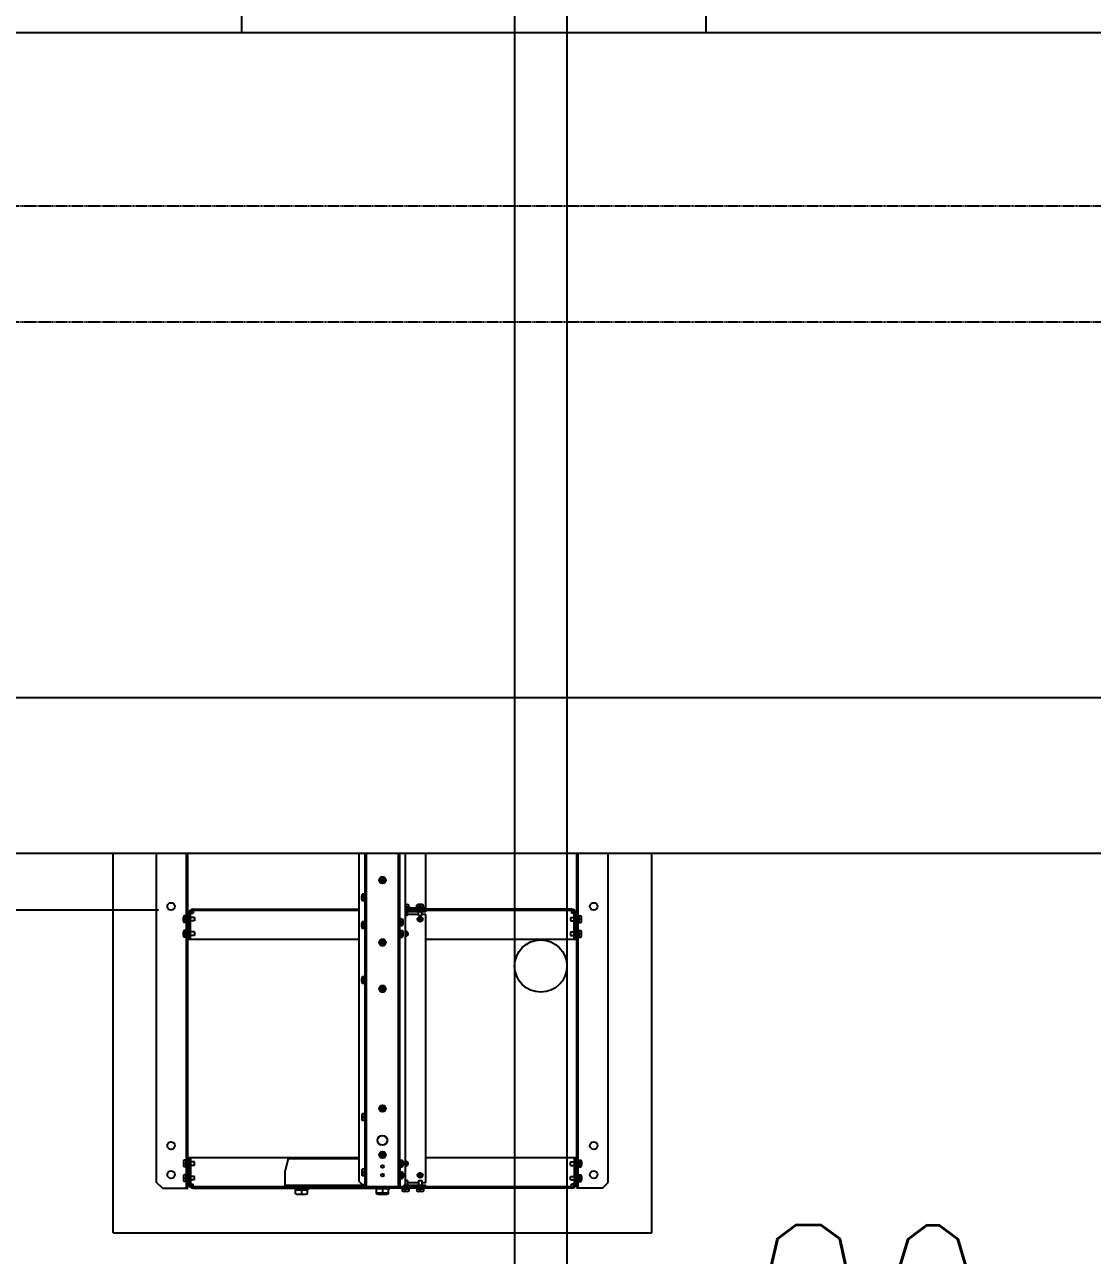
# Model space of a CAD drawing. Header units: millimetres. Extents: x 5204 to 163252, y 3613 to 115772.
# Drawn here: x 42557 to 44397, y 32439 to 34559 of the extents above; entities that cross this region are included whole.
import ezdxf

# ---------------------------------------------------------------- set-up
doc = ezdxf.new("R2010")
doc.units = ezdxf.units.MM
doc.header["$LTSCALE"] = 0.2
doc.linetypes.add('HIDDEN', pattern=[0.375, 0.25, -0.125])
doc.layers.add('0-1', color=7, linetype='Continuous')
doc.styles.get("Standard").update_dxf_attribs({"font": 'simplex.shx', "width": 0.8, "height": 700, "bigfont": 'extfont2.shx'})

msp = doc.modelspace()

# ---------------------------------------------------------------- linework, layer by layer
at = {"layer": '0-1', "color": 7, "linetype": 'Continuous'}
for p, q in [((42931.6, 34545.2), (42931.6, 34745.2)), ((43731.6, 34545.2), (43731.6, 34745.2)), ((50016.6, 34545.2), (42001.6, 34545.2)), ((41706.6, 33400.2), (50196.6, 33400.2)), ((41438.6, 33132.2), (50464.6, 33132.2)), ((42709.8, 32478.2), (42709.8, 33132.2)), ((42784.8, 32564.7), (42784.8, 33132.2)), ((42836.5, 32554.7), (42836.5, 33132.2)), ((42838.8, 32554.7), (42838.8, 33132.2)), ((43134, 32566.2), (43134, 33132.2)), ((43144, 32561.2), (43144, 33132.2)), ((43146.3, 32557.2), (43146.3, 33132.2)), ((43201.4, 32561.2), (43201.4, 33132.2)), ((43201.4, 32557.2), (43201.4, 33132.2)), ((43203.7, 32602.9), (43203.7, 33132.2)), ((43213.7, 32562.2), (43213.7, 33132.2)), ((43248.8, 33035.5), (43248.8, 33132.2)), ((43508.8, 32554.7), (43508.8, 33132.2)), ((43511.1, 32554.7), (43511.1, 33132.2)), ((43562.8, 32564.7), (43562.8, 33132.2)), ((43637.8, 32478.2), (43637.8, 33132.2)), ((43170.9, 33090.7), (43168.1, 33085.7)), ((43168.1, 33085.7), (43170.9, 33080.7)), ((43176.7, 33090.7), (43170.9, 33090.7)), ((43170.9, 33086.3), (43170.9, 33085)), ((43171.9, 33086.3), (43170.9, 33086.3)), ((43171.9, 33085), (43170.9, 33085)), ((43170.9, 33080.7), (43176.7, 33080.7)), ((43173.2, 33087.5), (43173.2, 33088.5)), ((43174.4, 33088.5), (43173.2, 33088.5)), ((43173.2, 33083.8), (43173.2, 33082.8)), ((43174.4, 33082.8), (43173.2, 33082.8)), ((43174.4, 33088.5), (43174.4, 33087.5)), ((43174.4, 33082.8), (43174.4, 33083.8)), ((43176.7, 33086.3), (43175.7, 33086.3)), ((43176.7, 33085), (43175.7, 33085)), ((43179.6, 33085.7), (43176.7, 33090.7)), ((43176.7, 33086.3), (43176.7, 33085)), ((43176.7, 33080.7), (43179.6, 33085.7)), ((43138.4, 33052.8), (43138.4, 33058.5)), ((43142.4, 33061.4), (43139.1, 33061.4)), ((43139.1, 33055.7), (43142.4, 33055.7)), ((43142.4, 33050), (43142.4, 33061.5)), ((43142.4, 33061.5), (43144, 33061.5)), ((43144, 33061.5), (43144, 33050)), ((42788.2, 33034), (40988.2, 33034)), ((42847.4, 33035.5), (43134, 33035.5)), ((43134, 33033.2), (42847.4, 33033.2)), ((42847.8, 33033.2), (42847.8, 33028.5)), ((43142.4, 33049.9), (43139.1, 33049.9)), ((43144, 33050), (43142.4, 33050)), ((43213.7, 33043.4), (43216.7, 33043.4)), ((43213.7, 33039.4), (43219.6, 33039.4)), ((43213.7, 33037.8), (43248.8, 33037.8)), ((43219.6, 33037.8), (43213.7, 33037.8)), ((43500.2, 33035.5), (43213.7, 33035.5)), ((43500.2, 33033.2), (43213.7, 33033.2)), ((43248.8, 33030.9), (43213.7, 33030.9)), ((43213.8, 33042.6), (43213.8, 33039.4)), ((43216.8, 33024.4), (43216.8, 33030.9)), ((43216.8, 33028.7), (43216.8, 33030.9)), ((43219.6, 33039.4), (43219.6, 33042.6)), ((43219.6, 33039.4), (43219.6, 33037.8)), ((43233.1, 33039.4), (43233.1, 33042.6)), ((43244.6, 33039.4), (43233.1, 33039.4)), ((43233.1, 33039.4), (43233.1, 33037.8)), ((43233.1, 33037.8), (43244.6, 33037.8)), ((43235.8, 33024.4), (43235.8, 33030.9)), ((43241.7, 33043.4), (43235.9, 33043.4)), ((43238.8, 33042.6), (43238.8, 33039.4)), ((43241.8, 33024.4), (43241.8, 33030.9)), ((43244.6, 33039.4), (43244.6, 33042.6)), ((43244.6, 33037.8), (43244.6, 33039.4)), ((43248.8, 33030.9), (43248.8, 33033.2)), ((43499.8, 33033.2), (43499.8, 33028.5)), ((42830.9, 33015.3), (42830.9, 33021)), ((42834.9, 33023.9), (42831.7, 33023.9)), ((42831.7, 33018.2), (42834.9, 33018.2)), ((42834.9, 33012.4), (42831.7, 33012.4)), ((42834.9, 33012.5), (42834.9, 33024)), ((42834.9, 33024), (42836.5, 33024)), ((42836.5, 33012.5), (42834.9, 33012.5)), ((42836.5, 33024), (42836.5, 33012.5)), ((42838.8, 33028.5), (42841.1, 33028.5)), ((42841.1, 32983.2), (42841.1, 33029.2)), ((42843.4, 32983.2), (42843.4, 33029.2)), ((42843.4, 33028.5), (42847.8, 33028.5)), ((42849.9, 33021.2), (42843.4, 33021.2)), ((42849.9, 33015.2), (42843.4, 33015.2)), ((42849.9, 33021.2), (42849.9, 33015.2)), ((43138.4, 33005.3), (43138.4, 33011)), ((43142.4, 33013.9), (43139.1, 33013.9)), ((43142.4, 33002.5), (43142.4, 33014)), ((43142.4, 33014), (43144, 33014)), ((43144, 33014), (43144, 33002.5)), ((43203.7, 33019), (43203.7, 33007.5)), ((43205.3, 33019), (43203.7, 33019)), ((43205.3, 33007.5), (43205.3, 33019)), ((43205.3, 33018.9), (43208.5, 33018.9)), ((43208.5, 33013.2), (43205.3, 33013.2)), ((43209.3, 33010.3), (43209.3, 33016)), ((43216.8, 33024.4), (43213.7, 33024.4)), ((43235.8, 33026.2), (43216.8, 33026.2)), ((43235.8, 33024.4), (43241.8, 33024.4)), ((43235.9, 33018.8), (43236.9, 33018.8)), ((43235.9, 33017.5), (43235.9, 33018.8)), ((43235.9, 33017.5), (43236.9, 33017.5)), ((43238.2, 33021), (43239.4, 33021)), ((43238.2, 33021), (43238.2, 33020)), ((43238.2, 33015.3), (43238.2, 33016.3)), ((43238.2, 33015.3), (43239.4, 33015.3)), ((43239.4, 33020), (43239.4, 33021)), ((43239.4, 33016.3), (43239.4, 33015.3)), ((43240.7, 33018.8), (43241.7, 33018.8)), ((43240.7, 33017.5), (43241.7, 33017.5)), ((43241.7, 33017.5), (43241.7, 33018.8)), ((43248.8, 33026.2), (43241.8, 33026.2)), ((43248.8, 32564.2), (43248.8, 33026.2)), ((43497.7, 33021.2), (43504.2, 33021.2)), ((43497.7, 33021.2), (43497.7, 33015.2)), ((43497.7, 33015.2), (43504.2, 33015.2)), ((43504.2, 33028.5), (43499.8, 33028.5)), ((43504.2, 32983.2), (43504.2, 33029.2)), ((43506.5, 32983.2), (43506.5, 33029.2)), ((43508.8, 33028.5), (43506.5, 33028.5)), ((43511.1, 33024), (43511.1, 33012.5)), ((43512.7, 33024), (43511.1, 33024)), ((43511.1, 33012.5), (43512.7, 33012.5)), ((43512.7, 33012.5), (43512.7, 33024)), ((43512.7, 33023.9), (43516, 33023.9)), ((43516, 33018.2), (43512.7, 33018.2)), ((43512.7, 33012.4), (43516, 33012.4)), ((43516.7, 33015.3), (43516.7, 33021)), ((42830.9, 32990.3), (42830.9, 32996)), ((42834.9, 32998.9), (42831.7, 32998.9)), ((42831.7, 32993.2), (42834.9, 32993.2)), ((42834.9, 32987.5), (42834.9, 32999)), ((42834.9, 32999), (42836.5, 32999)), ((42836.5, 32999), (42836.5, 32987.5)), ((42849.9, 32996.2), (42843.4, 32996.2)), ((42849.9, 32990.2), (42843.4, 32990.2)), ((42849.9, 32996.2), (42849.9, 32990.2)), ((43139.1, 33008.2), (43142.4, 33008.2)), ((43142.4, 33002.4), (43139.1, 33002.4)), ((43144, 33002.5), (43142.4, 33002.5)), ((43203.7, 33007.5), (43205.3, 33007.5)), ((43203.7, 32998.9), (43203.7, 33007.4)), ((43203.7, 32999), (43203.7, 32987.5)), ((43205.3, 32999), (43203.7, 32999)), ((43205.3, 33007.4), (43208.5, 33007.4)), ((43205.3, 32987.5), (43205.3, 32999)), ((43205.3, 32998.9), (43208.5, 32998.9)), ((43208.5, 32993.2), (43205.3, 32993.2)), ((43209.3, 32990.3), (43209.3, 32996)), ((43213.7, 32996), (43214.4, 32996)), ((43213.7, 32990.3), (43214.4, 32990.3)), ((43214.4, 32995), (43214.4, 32996)), ((43214.4, 32991.3), (43214.4, 32990.3)), ((43215.7, 32993.8), (43216.7, 32993.8)), ((43215.7, 32992.5), (43216.7, 32992.5)), ((43216.7, 32992.5), (43216.7, 32993.8)), ((43497.7, 32996.2), (43497.7, 32990.2)), ((43497.7, 32996.2), (43504.2, 32996.2)), ((43497.7, 32990.2), (43504.2, 32990.2)), ((43511.1, 32999), (43511.1, 32987.5)), ((43512.7, 32999), (43511.1, 32999)), ((43512.7, 32987.5), (43512.7, 32999)), ((43512.7, 32998.9), (43516, 32998.9)), ((43516, 32993.2), (43512.7, 32993.2)), ((43516.7, 32990.3), (43516.7, 32996)), ((42834.9, 32987.4), (42831.7, 32987.4)), ((42836.5, 32987.5), (42834.9, 32987.5)), ((43134, 32983.2), (42838.8, 32983.2)), ((43170.9, 32983.2), (43168.1, 32978.2)), ((43168.1, 32978.2), (43170.9, 32973.2)), ((43176.7, 32983.2), (43170.9, 32983.2)), ((43170.9, 32978.8), (43170.9, 32977.5)), ((43171.9, 32978.8), (43170.9, 32978.8)), ((43171.9, 32977.5), (43170.9, 32977.5)), ((43170.9, 32973.2), (43176.7, 32973.2)), ((43173.2, 32980), (43173.2, 32981)), ((43174.4, 32981), (43173.2, 32981)), ((43173.2, 32976.3), (43173.2, 32975.3)), ((43174.4, 32975.3), (43173.2, 32975.3)), ((43174.4, 32981), (43174.4, 32980)), ((43174.4, 32975.3), (43174.4, 32976.3)), ((43176.7, 32978.8), (43175.7, 32978.8)), ((43176.7, 32977.5), (43175.7, 32977.5)), ((43179.6, 32978.2), (43176.7, 32983.2)), ((43176.7, 32978.8), (43176.7, 32977.5)), ((43176.7, 32973.2), (43179.6, 32978.2)), ((43203.7, 32987.5), (43205.3, 32987.5)), ((43205.3, 32987.4), (43208.5, 32987.4)), ((43508.8, 32983.2), (43248.8, 32983.2)), ((43511.1, 32987.5), (43512.7, 32987.5)), ((43512.7, 32987.4), (43516, 32987.4)), ((43138.4, 32910.3), (43138.4, 32916)), ((43142.4, 32918.9), (43139.1, 32918.9)), ((43139.1, 32913.2), (43142.4, 32913.2)), ((43142.4, 32907.4), (43139.1, 32907.4)), ((43142.4, 32907.5), (43142.4, 32919)), ((43142.4, 32919), (43144, 32919)), ((43144, 32907.5), (43142.4, 32907.5)), ((43144, 32919), (43144, 32907.5)), ((43170.9, 32903.2), (43168.1, 32898.2)), ((43168.1, 32898.2), (43170.9, 32893.2)), ((43176.7, 32903.2), (43170.9, 32903.2)), ((43170.9, 32898.8), (43170.9, 32897.5)), ((43171.9, 32898.8), (43170.9, 32898.8)), ((43171.9, 32897.5), (43170.9, 32897.5)), ((43170.9, 32893.2), (43176.7, 32893.2)), ((43173.2, 32900), (43173.2, 32901)), ((43174.4, 32901), (43173.2, 32901)), ((43173.2, 32896.3), (43173.2, 32895.3)), ((43174.4, 32895.3), (43173.2, 32895.3)), ((43174.4, 32901), (43174.4, 32900)), ((43174.4, 32895.3), (43174.4, 32896.3)), ((43176.7, 32898.8), (43175.7, 32898.8)), ((43176.7, 32897.5), (43175.7, 32897.5)), ((43179.6, 32898.2), (43176.7, 32903.2)), ((43176.7, 32898.8), (43176.7, 32897.5)), ((43176.7, 32893.2), (43179.6, 32898.2)), ((43168.1, 32692.2), (43170.9, 32697.2)), ((43170.9, 32687.2), (43168.1, 32692.2)), ((43170.9, 32697.2), (43176.7, 32697.2)), ((43171.9, 32692.8), (43170.9, 32692.8)), ((43170.9, 32691.5), (43170.9, 32692.8)), ((43171.9, 32691.5), (43170.9, 32691.5)), ((43173.2, 32694), (43173.2, 32695)), ((43174.4, 32695), (43173.2, 32695)), ((43174.4, 32695), (43174.4, 32694)), ((43176.7, 32692.8), (43175.7, 32692.8)), ((43176.7, 32691.5), (43175.7, 32691.5)), ((43176.7, 32697.2), (43179.6, 32692.2)), ((43176.7, 32691.5), (43176.7, 32692.8)), ((43179.6, 32692.2), (43176.7, 32687.2)), ((43138.4, 32680), (43138.4, 32674.3)), ((43142.4, 32682.9), (43139.1, 32682.9)), ((43139.1, 32677.2), (43142.4, 32677.2)), ((43142.4, 32671.4), (43139.1, 32671.4)), ((43142.4, 32683), (43142.4, 32671.5)), ((43144, 32683), (43142.4, 32683)), ((43142.4, 32671.5), (43144, 32671.5)), ((43144, 32671.5), (43144, 32683)), ((43176.7, 32687.2), (43170.9, 32687.2)), ((43173.2, 32690.3), (43173.2, 32689.3)), ((43174.4, 32689.3), (43173.2, 32689.3)), ((43174.4, 32689.3), (43174.4, 32690.3)), ((43134, 32607.2), (42838.8, 32607.2)), ((42841.1, 32607.2), (42841.1, 32561.2)), ((42843.4, 32607.2), (42843.4, 32561.2)), ((43093.8, 32607.2), (43002.8, 32607.2)), ((43168.1, 32612.2), (43170.9, 32617.2)), ((43170.9, 32607.2), (43168.1, 32612.2)), ((43170.9, 32617.2), (43176.7, 32617.2)), ((43171.9, 32612.8), (43170.9, 32612.8)), ((43170.9, 32611.5), (43170.9, 32612.8)), ((43171.9, 32611.5), (43170.9, 32611.5)), ((43176.7, 32607.2), (43170.9, 32607.2)), ((43173.2, 32614), (43173.2, 32615)), ((43174.4, 32615), (43173.2, 32615)), ((43173.2, 32610.3), (43173.2, 32609.3)), ((43174.4, 32609.3), (43173.2, 32609.3)), ((43174.4, 32615), (43174.4, 32614)), ((43174.4, 32609.3), (43174.4, 32610.3)), ((43176.7, 32612.8), (43175.7, 32612.8)), ((43176.7, 32611.5), (43175.7, 32611.5)), ((43176.7, 32617.2), (43179.6, 32612.2)), ((43176.7, 32611.5), (43176.7, 32612.8)), ((43179.6, 32612.2), (43176.7, 32607.2)), ((43508.8, 32607.2), (43248.8, 32607.2)), ((43504.2, 32607.2), (43504.2, 32561.2)), ((43506.5, 32607.2), (43506.5, 32561.2)), ((42830.9, 32600), (42830.9, 32594.3)), ((42834.9, 32602.9), (42831.7, 32602.9)), ((42831.7, 32597.2), (42834.9, 32597.2)), ((42834.9, 32591.4), (42831.7, 32591.4)), ((42834.9, 32603), (42834.9, 32591.5)), ((42836.5, 32603), (42834.9, 32603)), ((42834.9, 32591.5), (42836.5, 32591.5)), ((42836.5, 32591.5), (42836.5, 32603)), ((42849.9, 32600.2), (42843.4, 32600.2)), ((42849.9, 32594.2), (42843.4, 32594.2)), ((42849.9, 32594.2), (42849.9, 32600.2)), ((43011.4, 32605.5), (43006.2, 32585.5)), ((43006.2, 32559.5), (43006.2, 32585.5)), ((43134, 32605.5), (43011.4, 32605.5)), ((43142.4, 32587.9), (43139.1, 32587.9)), ((43142.4, 32588), (43142.4, 32576.5)), ((43144, 32588), (43142.4, 32588)), ((43144, 32576.5), (43144, 32588)), ((43203.7, 32603), (43205.3, 32603)), ((43203.7, 32591.5), (43203.7, 32603)), ((43205.3, 32591.5), (43203.7, 32591.5)), ((43203.7, 32591.4), (43203.7, 32582.9)), ((43205.3, 32603), (43205.3, 32591.5)), ((43205.3, 32602.9), (43208.5, 32602.9)), ((43208.5, 32597.2), (43205.3, 32597.2)), ((43205.3, 32591.4), (43208.5, 32591.4)), ((43209.3, 32600), (43209.3, 32594.3)), ((43213.7, 32600), (43214.4, 32600)), ((43213.7, 32594.3), (43214.4, 32594.3)), ((43214.4, 32599), (43214.4, 32600)), ((43214.4, 32595.3), (43214.4, 32594.3)), ((43215.7, 32597.8), (43216.7, 32597.8)), ((43215.7, 32596.5), (43216.7, 32596.5)), ((43216.7, 32596.5), (43216.7, 32597.8)), ((43497.7, 32594.2), (43497.7, 32600.2)), ((43497.7, 32600.2), (43504.2, 32600.2)), ((43497.7, 32594.2), (43504.2, 32594.2)), ((43511.1, 32603), (43512.7, 32603)), ((43511.1, 32591.5), (43511.1, 32603)), ((43512.7, 32591.5), (43511.1, 32591.5)), ((43512.7, 32603), (43512.7, 32591.5)), ((43512.7, 32602.9), (43516, 32602.9)), ((43516, 32597.2), (43512.7, 32597.2)), ((43512.7, 32591.4), (43516, 32591.4)), ((43516.7, 32600), (43516.7, 32594.3)), ((42794.8, 32554.7), (42784.8, 32564.7)), ((42830.9, 32575), (42830.9, 32569.3)), ((42834.9, 32577.9), (42831.7, 32577.9)), ((42831.7, 32572.2), (42834.9, 32572.2)), ((42834.9, 32566.4), (42831.7, 32566.4)), ((42834.9, 32578), (42834.9, 32566.5)), ((42836.5, 32578), (42834.9, 32578)), ((42834.9, 32566.5), (42836.5, 32566.5)), ((42836.5, 32566.5), (42836.5, 32578)), ((42836.5, 32564.7), (42838.8, 32564.7)), ((42849.9, 32575.2), (42843.4, 32575.2)), ((42849.9, 32569.2), (42843.4, 32569.2)), ((42849.9, 32569.2), (42849.9, 32575.2)), ((43134, 32566.2), (43139, 32561.2)), ((43138.4, 32585), (43138.4, 32579.3)), ((43139.1, 32582.2), (43142.4, 32582.2)), ((43142.4, 32576.4), (43139.1, 32576.4)), ((43142.4, 32576.5), (43144, 32576.5)), ((43144, 32566.2), (43146.3, 32566.2)), ((43203.7, 32583), (43205.3, 32583)), ((43203.7, 32571.5), (43203.7, 32583)), ((43205.3, 32571.5), (43203.7, 32571.5)), ((43203.7, 32571.4), (43203.7, 32557.2)), ((43205.3, 32583), (43205.3, 32571.5)), ((43205.3, 32582.9), (43208.5, 32582.9)), ((43208.5, 32577.2), (43205.3, 32577.2)), ((43205.3, 32571.4), (43208.5, 32571.4)), ((43209.3, 32580), (43209.3, 32574.3)), ((43216.8, 32568.3), (43213.7, 32568.3)), ((43216.8, 32568.3), (43216.8, 32559.5)), ((43235.8, 32564.2), (43216.8, 32564.2)), ((43235.8, 32568.3), (43235.8, 32559.5)), ((43235.8, 32568.3), (43241.8, 32568.3)), ((43235.9, 32576.5), (43235.9, 32577.8)), ((43235.9, 32577.8), (43236.9, 32577.8)), ((43235.9, 32576.5), (43236.9, 32576.5)), ((43238.2, 32580), (43238.2, 32579)), ((43238.2, 32580), (43239.4, 32580)), ((43238.2, 32574.3), (43238.2, 32575.3)), ((43238.2, 32574.3), (43239.4, 32574.3)), ((43239.4, 32579), (43239.4, 32580)), ((43239.4, 32575.3), (43239.4, 32574.3)), ((43240.7, 32577.8), (43241.7, 32577.8)), ((43240.7, 32576.5), (43241.7, 32576.5)), ((43241.7, 32576.5), (43241.7, 32577.8)), ((43241.8, 32568.3), (43241.8, 32559.5)), ((43248.8, 32564.2), (43241.8, 32564.2)), ((43497.7, 32575.2), (43504.2, 32575.2)), ((43497.7, 32569.2), (43497.7, 32575.2)), ((43497.7, 32569.2), (43504.2, 32569.2)), ((43511.1, 32564.7), (43508.8, 32564.7)), ((43511.1, 32578), (43512.7, 32578)), ((43511.1, 32566.5), (43511.1, 32578)), ((43512.7, 32566.5), (43511.1, 32566.5)), ((43512.7, 32578), (43512.7, 32566.5)), ((43512.7, 32577.9), (43516, 32577.9)), ((43516, 32572.2), (43512.7, 32572.2)), ((43512.7, 32566.4), (43516, 32566.4)), ((43516.7, 32575), (43516.7, 32569.3)), ((43552.8, 32554.7), (43562.8, 32564.7)), ((42794.8, 32554.7), (42838.8, 32554.7)), ((42838.8, 32561.9), (42841.1, 32561.9)), ((42843.4, 32561.9), (42847.8, 32561.9)), ((43201.4, 32557.2), (42847.4, 32557.2)), ((42847.4, 32554.9), (43163.1, 32554.9)), ((42847.8, 32557.2), (42847.8, 32561.9)), ((43146.3, 32559.5), (43006.2, 32559.5)), ((43054.3, 32557.2), (43014.3, 32557.2)), ((43023.6, 32554.9), (43023.6, 32551.9)), ((43045.1, 32554.9), (43023.6, 32554.9)), ((43045.1, 32551.9), (43023.6, 32551.9)), ((43023.9, 32545.3), (43023.9, 32551.5)), ((43044.7, 32551.5), (43023.9, 32551.5)), ((43042.6, 32551.9), (43026, 32551.9)), ((43026, 32551.5), (43026, 32551.9)), ((43040.3, 32554.9), (43028.3, 32554.9)), ((43029.1, 32544.4), (43039.5, 32544.4)), ((43029.8, 32557.2), (43029.8, 32559.5)), ((43034.3, 32551.5), (43034.3, 32545.3)), ((43038.8, 32557.2), (43038.8, 32559.5)), ((43042.6, 32551.5), (43042.6, 32551.9)), ((43044.7, 32545.3), (43044.7, 32551.5)), ((43045.1, 32554.9), (43045.1, 32551.9)), ((43139, 32561.2), (43146.3, 32561.2)), ((43143.9, 32559.5), (43143.9, 32561.2)), ((43163.1, 32557.2), (43163.1, 32554.2)), ((43184.6, 32557.2), (43163.1, 32557.2)), ((43163.1, 32554.9), (43163.1, 32551.9)), ((43184.6, 32554.2), (43163.1, 32554.2)), ((43163.4, 32551.9), (43163.1, 32551.9)), ((43163.4, 32545.3), (43163.4, 32553.8)), ((43184.2, 32553.8), (43163.4, 32553.8)), ((43165.5, 32553.8), (43165.5, 32554.2)), ((43179.8, 32557.2), (43167.8, 32557.2)), ((43168.6, 32546.7), (43179, 32546.7)), ((43168.6, 32544.4), (43179, 32544.4)), ((43173.8, 32553.8), (43173.8, 32547.6)), ((43173.8, 32546.7), (43173.8, 32545.3)), ((43182.1, 32553.8), (43182.1, 32554.2)), ((43500.2, 32557.2), (43184.2, 32557.2)), ((43184.2, 32545.3), (43184.2, 32553.8)), ((43184.2, 32551.9), (43184.6, 32551.9)), ((43184.6, 32557.2), (43184.6, 32554.2)), ((43184.6, 32554.9), (43184.6, 32551.9)), ((43500.2, 32554.9), (43184.6, 32554.9)), ((43200.9, 32557.2), (43196.9, 32557.2)), ((43203.7, 32562.2), (43201.4, 32562.2)), ((43208.1, 32554.9), (43219.6, 32554.9)), ((43208.1, 32553.3), (43208.1, 32554.9)), ((43208.1, 32553.3), (43208.1, 32550)), ((43219.6, 32553.3), (43208.1, 32553.3)), ((43213.7, 32562.2), (43208.7, 32557.2)), ((43216.7, 32549.3), (43210.9, 32549.3)), ((43248.8, 32559.5), (43211, 32559.5)), ((43213.8, 32550), (43213.8, 32553.3)), ((43216.8, 32564), (43216.8, 32559.5)), ((43219.6, 32554.9), (43219.6, 32553.3)), ((43219.6, 32553.3), (43219.6, 32550)), ((43233.1, 32554.9), (43244.6, 32554.9)), ((43233.1, 32553.3), (43233.1, 32554.9)), ((43244.6, 32553.3), (43233.1, 32553.3)), ((43233.1, 32553.3), (43233.1, 32550)), ((43241.7, 32549.3), (43235.9, 32549.3)), ((43238.8, 32550), (43238.8, 32553.3)), ((43244.6, 32554.9), (43244.6, 32553.3)), ((43244.6, 32553.3), (43244.6, 32550)), ((43248.8, 32559.5), (43248.8, 32557.2)), ((43504.2, 32561.9), (43499.8, 32561.9)), ((43499.8, 32557.2), (43499.8, 32561.9)), ((43508.8, 32561.9), (43506.5, 32561.9)), ((43552.8, 32554.7), (43508.8, 32554.7)), ((42709.8, 32478.2), (43637.8, 32478.2))]:
    msp.add_line(p, q, dxfattribs=at)
at = {"layer": '0-1', "color": 7}
for p, q in [((43401.6, 34745.2), (43401.6, 31747.8)), ((43491.6, 34745.2), (43491.6, 31747.8))]:
    msp.add_line(p, q, dxfattribs=at)
at = {"layer": '0-1', "color": 8, "linetype": 'HIDDEN', "ltscale": 30}
for p, q in [((57728.5, 34246.4), (38816.9, 34246.4)), ((57728.5, 34046.4), (38816.9, 34046.4))]:
    msp.add_line(p, q, dxfattribs=at)
at = {"layer": '0-1', "color": 7, "linetype": 'Continuous'}
for centre, radius in [((43173.8, 33085.7), 5.75), ((43173.8, 33085.7), 5), ((43173.8, 33085.7), 4.3), ((42809.8, 33040.2), 6.5), ((43537.8, 33040.2), 6.5), ((43238.8, 33018.2), 4.38), ((43173.8, 32978.2), 5.75), ((43173.8, 32978.2), 5), ((43173.8, 32978.2), 4.3), ((43173.8, 32898.2), 5.75), ((43173.8, 32898.2), 5), ((43173.8, 32898.2), 4.3), ((43173.8, 32692.2), 5.75), ((43173.8, 32692.2), 5), ((43173.8, 32692.2), 4.3), ((42809.8, 32628.2), 6.5), ((43173.8, 32637.2), 8.5), ((43537.8, 32628.2), 6.5), ((43173.8, 32612.2), 5.75), ((43173.8, 32612.2), 5), ((43173.8, 32612.2), 4.3), ((43173.8, 32592.2), 2.4), ((42809.8, 32578.2), 6.5), ((43173.8, 32577.2), 2.4), ((43238.8, 32577.2), 4.38), ((43537.8, 32578.2), 6.5)]:
    msp.add_circle(centre, radius, dxfattribs=at)
at = {"layer": '0-1', "color": 7}
msp.add_circle((43446.6, 32937.5), 45, dxfattribs=at)
at = {"layer": '0-1', "color": 7, "linetype": 'Continuous'}
for centre, radius, start, end in [((43171.9, 33087.5), 1.25, 270, 0), ((43171.9, 33083.8), 1.25, 0, 90), ((43175.7, 33087.5), 1.25, 180.0001, 270), ((43175.7, 33083.8), 1.25, 90, 180.0001), ((43144.3, 33058.5), 5.89, 150.7583, 209.2417), ((43144.3, 33052.8), 5.89, 150.7583, 209.2417), ((42847.4, 33029.2), 6.3, 90, 180), ((42847.4, 33029.2), 4, 90, 180), ((43210.9, 33037.5), 5.89, 60.7583, 62.4186), ((43216.7, 33037.5), 5.89, 60.7583, 119.2417), ((43235.9, 33037.5), 5.89, 60.7583, 119.2417), ((43241.7, 33037.5), 5.89, 60.7583, 119.2417), ((43500.2, 33029.2), 6.3, 0, 90), ((43500.2, 33029.2), 4, 0, 90), ((42836.8, 33021), 5.89, 150.7583, 209.2417), ((42836.8, 33015.3), 5.89, 150.7583, 209.2417), ((43144.3, 33011), 5.89, 150.7583, 209.2417), ((43203.4, 33016), 5.89, 330.7583, 29.2417), ((43203.4, 33010.3), 5.89, 330.7583, 29.2417), ((43236.9, 33020), 1.25, 270, 0), ((43236.9, 33016.3), 1.25, 0, 90), ((43240.7, 33020), 1.25, 179.9999, 270), ((43240.7, 33016.3), 1.25, 90, 179.9999), ((43510.8, 33021), 5.89, 330.7583, 29.2417), ((43510.8, 33015.3), 5.89, 330.7583, 29.2417), ((42836.8, 32996), 5.89, 150.7583, 209.2417), ((42836.8, 32990.3), 5.89, 150.7583, 209.2417), ((43144.3, 33005.3), 5.89, 150.7583, 209.2417), ((43203.4, 32996), 5.89, 330.7583, 29.2417), ((43203.4, 32990.3), 5.89, 330.7583, 29.2417), ((43213.8, 32993.2), 4.38, 268.0352, 91.9648), ((43215.7, 32995), 1.25, 179.9999, 270), ((43215.7, 32991.3), 1.25, 90, 179.9999), ((43510.8, 32996), 5.89, 330.7583, 29.2417), ((43510.8, 32990.3), 5.89, 330.7583, 29.2417), ((43171.9, 32980), 1.25, 270, 0), ((43171.9, 32976.3), 1.25, 0, 90), ((43175.7, 32980), 1.25, 180.0001, 270), ((43175.7, 32976.3), 1.25, 90, 180.0001), ((43144.3, 32916), 5.89, 150.7583, 209.2417), ((43144.3, 32910.3), 5.89, 150.7583, 209.2417), ((43171.9, 32900), 1.25, 270, 0), ((43171.9, 32896.3), 1.25, 0, 90), ((43175.7, 32900), 1.25, 180.0001, 270), ((43175.7, 32896.3), 1.25, 90, 180.0001), ((43171.9, 32694), 1.25, 270, 0), ((43171.9, 32690.3), 1.25, 0, 90), ((43175.7, 32694), 1.25, 179.9999, 270), ((43175.7, 32690.3), 1.25, 90, 179.9999), ((43144.3, 32680), 5.89, 150.7583, 209.2417), ((43144.3, 32674.3), 5.89, 150.7583, 209.2417), ((43171.9, 32614), 1.25, 270, 0), ((43171.9, 32610.3), 1.25, 0, 90), ((43175.7, 32614), 1.25, 179.9999, 270), ((43175.7, 32610.3), 1.25, 90, 179.9999), ((42836.8, 32600), 5.89, 150.7583, 209.2417), ((42836.8, 32594.3), 5.89, 150.7583, 209.2417), ((43144.3, 32585), 5.89, 150.7583, 209.2417), ((43203.4, 32600), 5.89, 330.7583, 29.2417), ((43203.4, 32594.3), 5.89, 330.7583, 29.2417), ((43213.8, 32597.2), 4.38, 268.0352, 91.9648), ((43215.7, 32599), 1.25, 179.9999, 270), ((43215.7, 32595.3), 1.25, 90, 179.9999), ((43510.8, 32600), 5.89, 330.7583, 29.2417), ((43510.8, 32594.3), 5.89, 330.7583, 29.2417), ((42836.8, 32575), 5.89, 150.7583, 209.2417), ((42836.8, 32569.3), 5.89, 150.7583, 209.2417), ((43144.3, 32579.3), 5.89, 150.7583, 209.2417), ((43203.4, 32580), 5.89, 330.7583, 29.2417), ((43203.4, 32574.3), 5.89, 330.7583, 29.2417), ((43236.9, 32579), 1.25, 270, 0), ((43236.9, 32575.3), 1.25, 0, 90), ((43240.7, 32579), 1.25, 179.9999, 270), ((43240.7, 32575.3), 1.25, 90, 179.9999), ((43510.8, 32575), 5.89, 330.7583, 29.2417), ((43510.8, 32569.3), 5.89, 330.7583, 29.2417), ((42847.4, 32561.2), 6.3, 180, 270), ((42847.4, 32561.2), 4, 180, 270), ((43029.1, 32559.1), 14.7, 249.3568, 290.6432), ((43039.5, 32559.1), 14.7, 249.3568, 290.6432), ((43168.6, 32561.4), 14.7, 249.3568, 290.6432), ((43168.6, 32559.1), 14.7, 249.3568, 290.6432), ((43179, 32561.4), 14.7, 249.3568, 290.6432), ((43179, 32559.1), 14.7, 249.3568, 290.6432), ((43210.9, 32555.2), 5.89, 240.7583, 299.2417), ((43216.7, 32555.2), 5.89, 240.7583, 299.2417), ((43235.9, 32555.2), 5.89, 240.7583, 299.2417), ((43241.7, 32555.2), 5.89, 240.7583, 299.2417), ((43500.2, 32561.2), 4, 270, 0), ((43500.2, 32561.2), 6.3, 270, 0)]:
    msp.add_arc(centre, radius, start, end, dxfattribs=at)

# ---------------------------------------------------------------- texts
at = {"layer": '0-1', "color": 7, "width": 0.5}
msp.add_text('+80', height=500, rotation=359.84, dxfattribs=at).set_placement((43521.1, 31992.6))

doc.saveas('drawing.dxf')
